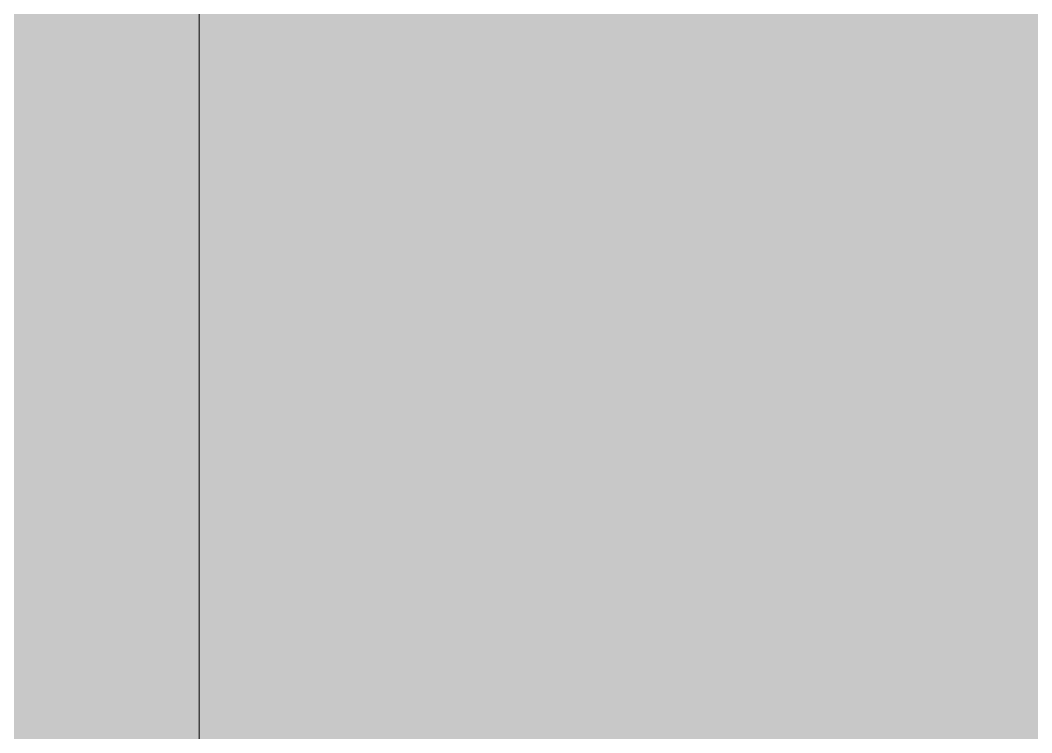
# Model space of a CAD drawing. Header units: inches. Extents: x -26493 to -10162, y -132 to 713.
# Drawn here: x -25677.65 to -25676.182, y 241.158 to 242.193 of the extents above; entities that cross this region are included whole.
import ezdxf

# ---------------------------------------------------------------- set-up
doc = ezdxf.new("R2010")
doc.units = ezdxf.units.IN
doc.header["$MEASUREMENT"] = 0
doc.layers.add('S-BEAM', color=12, linetype='Continuous', lineweight=9)
doc.layers.add('S-COLS', color=52, linetype='Continuous', lineweight=9)

# ---------------------------------------------------------------- blocks, each defined once
blk = doc.blocks.new('Girt_Z - 8_D-V12-Section 13')
at = {"layer": 'S-BEAM'}
h = blk.add_hatch(color=256, dxfattribs=at)
h.paths.add_polyline_path([(-25050.6091, 240.1287), (-24988.0365, 240.1287), (-24988.7765, 242.449), (-25099.3902, 242.449), (-25099.3902, 240.1287)], flags=0)
h.paths.add_polyline_path([(-25966.3902, 240.1287), (-25883.4929, 240.1287), (-25884.7016, 242.449), (-25966.3902, 242.449)], flags=0)
h.paths.add_polyline_path([(-24984.7652, 240.1287), (-24959.919, 240.1287), (-24959.919, 242.449), (-24985.5052, 242.449)], flags=0)
h.paths.add_polyline_path([(-25117.3902, 240.1287), (-25117.3902, 242.449), (-25388.3902, 242.449), (-25388.3902, 240.1287), (-25119.7258, 240.1287)], flags=0)
h.paths.add_polyline_path([(-24953.294, 240.1287), (-24928.4478, 240.1287), (-24927.7078, 242.449), (-24953.294, 242.449)], flags=0)
h.paths.add_polyline_path([(-25881.3788, 240.1287), (-25822.3277, 240.1287), (-25822.3685, 242.449), (-25882.5875, 242.449)], flags=0)
h.paths.add_polyline_path([(-25406.3902, 240.1287), (-25406.3902, 242.449), (-25590.004, 242.449), (-25590.7439, 240.1287), (-25465.3091, 240.1287)], flags=0)
h.paths.add_polyline_path([(-24925.1765, 240.1287), (-24857.9728, 240.1287), (-24861.0431, 242.449), (-24924.4366, 242.449)], flags=0)
h.paths.add_polyline_path([(-25815.7027, 240.1287), (-25782.6157, 240.1287), (-25784.3034, 242.449), (-25815.7027, 242.449)], flags=0)
h.paths.add_polyline_path([(-24857.5581, 240.1287), (-24828.3902, 240.1287), (-24828.3902, 242.449), (-24860.6284, 242.449)], flags=0)
h.paths.add_polyline_path([(-25594.0152, 240.1287), (-25593.2752, 242.449), (-25618.8614, 242.449), (-25618.8614, 240.1287), (-25603.5425, 240.1287)], flags=0)
h.paths.add_polyline_path([(-24810.3902, 240.1287), (-24796.5512, 240.1287), (-24794.8635, 242.449), (-24810.3902, 242.449)], flags=0)
h.paths.add_polyline_path([(-24428.5591, 240.1287), (-24250.3902, 240.1287), (-24250.3902, 242.449), (-24521.3902, 242.449), (-24521.3902, 240.1287), (-24497.6758, 240.1287)], flags=0)
h.paths.add_polyline_path([(-24539.3902, 240.1287), (-24539.3902, 242.449), (-24694.0788, 242.449), (-24695.2875, 240.1287), (-24566.7925, 240.1287)], flags=0)
h.paths.add_polyline_path([(-25782.2292, 240.1287), (-25721.2223, 240.1287), (-25718.152, 242.449), (-25783.917, 242.449)], flags=0)
h.paths.add_polyline_path([(-24697.4017, 240.1287), (-24696.193, 242.449), (-24756.412, 242.449), (-24756.4527, 240.1287), (-24705.0258, 240.1287)], flags=0)
h.paths.add_polyline_path([(-25720.8077, 240.1287), (-25695.3902, 240.1287), (-25695.3902, 242.449), (-25717.7374, 242.449)], flags=0)
h.paths.add_polyline_path([(-25677.3902, 240.1287), (-25653.6039, 240.1287), (-25654.3439, 242.449), (-25677.3902, 242.449)], flags=0)
h.paths.add_polyline_path([(-24763.0777, 240.1287), (-24763.0777, 242.449), (-24794.477, 242.449), (-24796.1648, 240.1287), (-24765.5029, 240.1287)], flags=0)
h.paths.add_polyline_path([(-25650.3326, 240.1287), (-25625.4864, 240.1287), (-25625.4864, 242.449), (-25651.0726, 242.449)], flags=0)
h.paths.add_polyline_path([(-24232.3902, 240.1287), (-23961.3902, 240.1287), (-23961.3902, 242.449), (-24232.3902, 242.449)], flags=0)
h.paths.add_polyline_path([(-23943.3902, 240.1287), (-23672.3902, 240.1287), (-23672.3902, 242.449), (-23943.3902, 242.449)], flags=0)
h.paths.add_polyline_path([(-23654.3902, 240.1287), (-23383.3902, 240.1287), (-23383.3902, 242.449), (-23654.3902, 242.449)], flags=0)
h.paths.add_polyline_path([(-23365.3902, 240.1287), (-23094.3902, 240.1287), (-23094.3902, 242.449), (-23365.3902, 242.449)], flags=0)
h.paths.add_polyline_path([(-23076.3902, 240.1287), (-22801.2555, 240.1287), (-22801.2555, 242.449), (-23076.3902, 242.449)], flags=0)

msp = doc.modelspace()

# ---------------------------------------------------------------- hatches: boundary and pattern name
at = {"layer": 'S-COLS'}
h = msp.add_hatch(color=256, dxfattribs=at)
h.paths.add_polyline_path([(-25695.3902, 0), (-25677.3902, 0), (-25677.3902, 192.641), (-25695.3902, 192.641), (-25695.3902, 95.1831)], flags=0)
h.paths.add_polyline_path([(-25677.3902, 222.641), (-25677.3902, 272.9402), (-25695.3902, 259.3372), (-25695.3902, 222.641)], flags=0)
h.paths.add_polyline_path([(-25695.3902, 259.6506), (-25677.3902, 273.3207), (-25677.3902, 280.6231), (-25695.3902, 280.3487), (-25695.3902, 263.9451)], flags=0)

# ---------------------------------------------------------------- linework, layer by layer
msp.add_line((-25677.3902, 222.641), (-25677.3902, 272.9455), dxfattribs=at)

# ---------------------------------------------------------------- block references
at = {"layer": 'S-BEAM'}
msp.add_blockref('Girt_Z - 8_D-V12-Section 13', (0, 0), dxfattribs=at)

doc.saveas('drawing.dxf')
